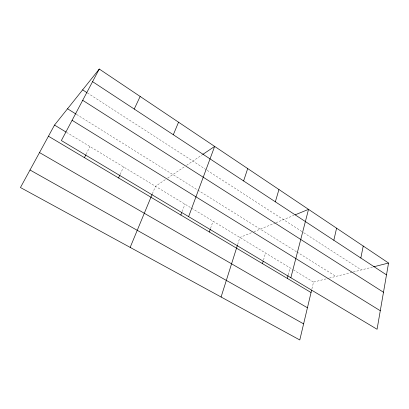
<?xml version="1.0" encoding="UTF-8"?>
<svg xmlns="http://www.w3.org/2000/svg" width="409" height="409" viewBox="0 0 409 409"><rect width="100%" height="100%" fill="white"/><g stroke="black" fill="none" stroke-linecap="round" stroke-linejoin="round"><path stroke-width="0.31" stroke-dasharray="2.04 1.53" d="M311.924 288.851L313.524 282.103L328.678 278.253M288.212 274.884L290.047 267.875M263.493 260.083L265.528 253.007M237.639 244.597L239.894 237.465L251.53 232.701M210.574 228.391L213.063 221.197M182.143 211.596L184.955 204.157M152.378 193.774L155.476 186.289L165.497 179.536M120.139 174.474L123.559 166.938M86.094 154.321L89.954 146.56M167.603 178.114L184.454 166.765M186.56 165.343L202.21 154.801M253.856 231.75L275.339 222.951M275.922 222.716L293.959 215.333M329.281 278.1L352.665 272.149M353.289 271.99L372.471 267.113M66.514 132.352L292.778 269.526M293.325 269.858L313.524 282.103M76.672 114.479L296.315 251.653M296.852 251.985L335.947 276.402M87.439 92.961L206.652 169.996M207.184 170.338L303.222 232.394M303.754 232.736L361.336 269.945"/><path stroke-width="0.61" d="M388.55 263.023L377.072 329.271L61.365 140.558L99.264 69.039L388.55 263.023L373.708 266.796M360.835 258.013L363.223 246.039M333.831 240.262L336.587 228.176M311.632 290.078L299.792 339.961L20.45 187.526L54.52 125.077L99.264 69.039M290.845 277.731L308.529 209.367L295.124 214.853M287.297 278.391L288.059 275.472M262.476 263.621L263.156 261.259M275.349 201.816L278.948 189.525M221.085 297.011L237.455 245.196M243.621 180.957L247.701 168.574M209.331 231.985L210.369 228.989M188.621 216.627L214.653 146.417L202.726 154.454M180.839 215.027L181.708 212.741M130.169 247.399L152.138 194.352M173.314 134.735L178.549 122.204M118.559 177.956L119.873 175.057M134.234 109.05L140.159 96.463M84.438 157.644L85.818 154.873M30.01 170.006L303.611 323.877M39.52 152.572L307.435 307.757M48.441 136.217L311.05 292.532M54.52 125.077L65.967 132.02M72.096 120.302L380.283 310.743M67.536 108.774L76.135 114.147M82.7 100.297L383.484 292.261M82.638 89.862L86.902 92.618M92.572 81.662L386.495 274.884"/></g></svg>
